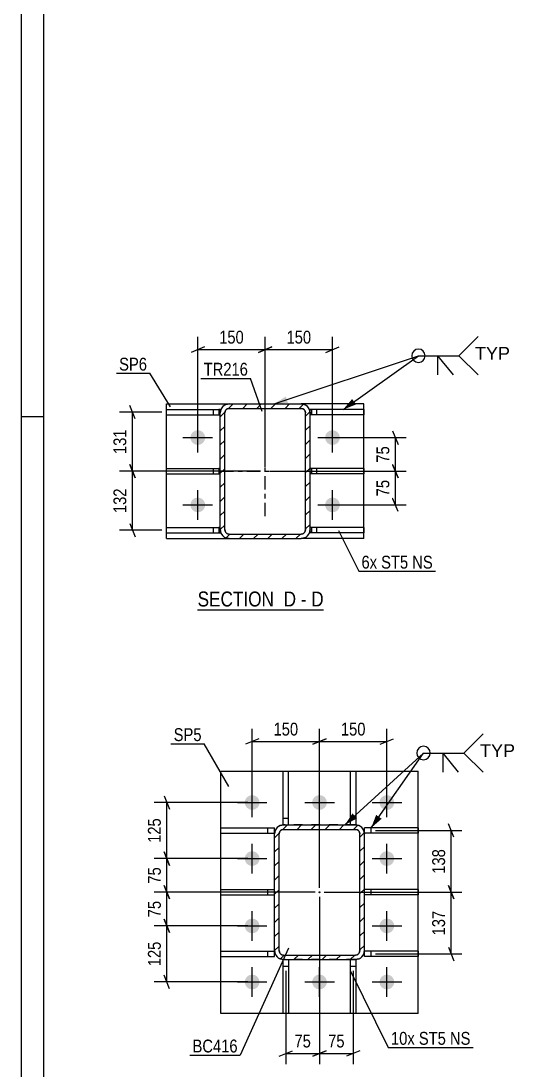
# Model space of a CAD drawing. Header units: millimetres. Extents: x 0 to 1189, y 0 to 841.
# Drawn here: x 0 to 110, y 152.2 to 386.2 of the extents above; entities that cross this region are included whole.
import ezdxf

# ---------------------------------------------------------------- set-up
doc = ezdxf.new("R2010")
doc.units = ezdxf.units.MM
doc.linetypes.add('DXK_LINE_DOT2', pattern=[3.9198, 1.9599, -1.9599])
doc.linetypes.add('DXK_LINE_DOT3', pattern=[5.9187, 2.979, -0.9799, 0.9799, -0.9799])
doc.styles.add('Arial', font='ARIAL.TTF', dxfattribs={"height": 0.2})
doc.styles.add('Arial Narrow', font='ARIALN.TTF', dxfattribs={"height": 0.2})

# ---------------------------------------------------------------- blocks, each defined once
blk = doc.blocks.new('Unknown-761551702-1163')
at = {"color": 5, "linetype": 'Continuous'}
for p, q in [((0, 841), (0, 0)), ((5, 836), (5, 5)), ((5, 298), (0, 298))]:
    blk.add_line(p, q, dxfattribs=at)
blk = doc.blocks.new('Unknown-761551702-15 - 3222')
at = {"color": 6, "linetype": 'Continuous'}
blk.add_line((39.33, 255), (67.4, 255), dxfattribs=at)
at = {"color": 0, "linetype": 'Continuous'}
blk.add_wipeout([(57.44, 255.75), (57.44, 259.25), (39.33, 259.25), (39.33, 255.75)], dxfattribs=at)
at = {"color": 7, "linetype": 'Continuous', "style": 'Arial Narrow'}
blk.add_text('SECTION ', height=3.34, dxfattribs=at).set_placement((39.33, 255.75))
at = {"color": 0, "linetype": 'Continuous'}
blk.add_wipeout([(61.26, 255.75), (61.26, 259.25), (58.49, 259.25), (58.49, 255.75)], dxfattribs=at)
at = {"color": 7, "linetype": 'Continuous', "style": 'Arial Narrow'}
blk.add_text('D', height=3.34, dxfattribs=at).set_placement((58.49, 255.75))
at = {"color": 0, "linetype": 'Continuous'}
blk.add_wipeout([(63.58, 255.75), (63.58, 259.25), (62.31, 259.25), (62.31, 255.75)], dxfattribs=at)
at = {"color": 7, "linetype": 'Continuous', "style": 'Arial Narrow'}
blk.add_text('-', height=3.34, dxfattribs=at).set_placement((62.31, 255.75))
at = {"color": 0, "linetype": 'Continuous'}
blk.add_wipeout([(67.4, 255.75), (67.4, 259.25), (64.63, 259.25), (64.63, 255.75)], dxfattribs=at)
at = {"color": 7, "linetype": 'Continuous', "style": 'Arial Narrow'}
blk.add_text('D', height=3.34, dxfattribs=at).set_placement((64.63, 255.75))
blk = doc.blocks.new('Part-761551702-1448 - 1278')
at = {"color": 2, "linetype": 'Continuous'}
for p, q in [((88.48, 192.66), (76.48, 192.66)), ((88.48, 192.66), (88.48, 191.46)), ((88.48, 191.46), (76.48, 191.46))]:
    blk.add_line(p, q, dxfattribs=at)
at = {"color": 7, "linetype": 'DXK_LINE_DOT2'}
for p, q in [((76.48, 191.46), (76.48, 192.66)), ((77.98, 191.46), (77.98, 192.66))]:
    blk.add_line(p, q, dxfattribs=at)
blk = doc.blocks.new('Part-761551702-1296 - 1278')
at = {"color": 2, "linetype": 'Continuous'}
for p, q in [((73.38, 165.06), (73.38, 177.06)), ((74.48, 177.06), (74.58, 177.06)), ((74.58, 177.06), (74.58, 165.06)), ((74.58, 165.06), (73.38, 165.06))]:
    blk.add_line(p, q, dxfattribs=at)
at = {"color": 7, "linetype": 'DXK_LINE_DOT2'}
for p, q in [((74.58, 177.06), (73.38, 177.06)), ((73.38, 175.56), (74.58, 175.56))]:
    blk.add_line(p, q, dxfattribs=at)
blk = doc.blocks.new('Part-761551702-1443 - 1278')
at = {"color": 2, "linetype": 'Continuous'}
for p, q in [((88.48, 206.41), (76.48, 206.41)), ((76.48, 205.21), (76.48, 206.41)), ((88.48, 206.41), (88.48, 205.21)), ((88.48, 205.21), (76.48, 205.21))]:
    blk.add_line(p, q, dxfattribs=at)
at = {"color": 7, "linetype": 'DXK_LINE_DOT2'}
blk.add_line((77.98, 205.21), (77.98, 206.41), dxfattribs=at)
blk = doc.blocks.new('Part-761551702-1311 - 1278')
at = {"color": 2, "linetype": 'Continuous'}
for p, q in [((44.48, 165.06), (44.48, 219.06)), ((44.48, 219.06), (88.48, 219.06)), ((88.48, 165.06), (88.48, 219.06)), ((88.48, 165.06), (44.48, 165.06))]:
    blk.add_line(p, q, dxfattribs=at)
blk = doc.blocks.new('Part-761551702-1438 - 1278')
at = {"color": 2, "linetype": 'Continuous'}
for p, q in [((88.48, 178.91), (76.48, 178.91)), ((76.48, 177.71), (76.48, 178.91)), ((88.48, 178.91), (88.48, 177.71)), ((88.48, 177.71), (76.48, 177.71))]:
    blk.add_line(p, q, dxfattribs=at)
at = {"color": 7, "linetype": 'DXK_LINE_DOT2'}
blk.add_line((77.98, 177.71), (77.98, 178.91), dxfattribs=at)
blk = doc.blocks.new('Part-761551702-1326 - 1278')
at = {"linetype": 'Continuous'}
h = blk.add_hatch(dxfattribs=at)
h.set_pattern_fill('', scale=0.7, style=0, pattern_type=0)
h.set_pattern_definition([(45, (56.4823, 179.0603), (-1.57154, 1.57154), [])])
h.paths.add_polyline_path([(56.48, 205.06), (56.48, 179.06), (56.63, 178.29), (57.07, 177.65), (57.72, 177.21), (58.48, 177.06), (74.48, 177.06), (75.25, 177.21), (75.9, 177.65), (76.33, 178.29), (76.48, 179.06), (76.48, 205.06), (76.33, 205.83), (75.9, 206.47), (75.25, 206.91), (74.48, 207.06), (58.48, 207.06), (57.72, 206.91), (57.07, 206.47), (56.63, 205.83)])
h.paths.add_polyline_path([(57.78, 205.77), (58.1, 205.98), (58.48, 206.06), (74.48, 206.06), (74.86, 205.98), (75.19, 205.77), (75.41, 205.44), (75.48, 205.06), (75.48, 179.06), (75.41, 178.68), (75.19, 178.35), (74.86, 178.14), (74.48, 178.06), (58.48, 178.06), (58.1, 178.14), (57.78, 178.35), (57.56, 178.68), (57.48, 179.06), (57.48, 205.06), (57.56, 205.44)])
blk.add_hatch(color=246, dxfattribs=at).paths.add_polyline_path([(66.48, 191.96, -1), (66.48, 192.16, -1)])
at = {"color": 7, "linetype": 'DXK_LINE_DOT2'}
for p, q in [((57.72, 206.91), (58.48, 207.06)), ((58.48, 206.06), (58.1, 205.98)), ((74.48, 207.06), (58.48, 207.06)), ((58.48, 206.06), (74.48, 206.06)), ((74.48, 207.06), (75.25, 206.91)), ((74.86, 205.98), (74.48, 206.06)), ((56.48, 205.06), (56.63, 205.83)), ((56.48, 179.06), (56.48, 205.06)), ((57.56, 205.44), (57.48, 205.06)), ((57.48, 179.06), (57.48, 205.06)), ((75.48, 205.06), (75.41, 205.44)), ((75.48, 179.06), (75.48, 205.06)), ((76.33, 205.83), (76.48, 205.06)), ((76.48, 179.06), (76.48, 205.06)), ((56.63, 178.29), (56.48, 179.06)), ((57.48, 179.06), (57.56, 178.68)), ((58.1, 178.14), (58.48, 178.06)), ((58.48, 178.06), (74.48, 178.06)), ((74.48, 178.06), (74.86, 178.14)), ((75.41, 178.68), (75.48, 179.06)), ((76.48, 179.06), (76.33, 178.29)), ((58.48, 177.06), (57.72, 177.21)), ((74.48, 177.06), (58.48, 177.06)), ((75.25, 177.21), (74.48, 177.06))]:
    blk.add_line(p, q, dxfattribs=at)
at = {"color": 2, "linetype": 'Continuous'}
for p, q in [((58.48, 207.06), (57.72, 206.91)), ((58.1, 205.98), (58.48, 206.06)), ((58.48, 207.06), (74.48, 207.06)), ((58.48, 206.06), (74.48, 206.06)), ((75.25, 206.91), (74.48, 207.06)), ((74.48, 206.06), (74.86, 205.98)), ((56.63, 205.83), (56.48, 205.06)), ((56.48, 179.06), (56.48, 205.06)), ((57.48, 205.06), (57.56, 205.44)), ((57.48, 179.06), (57.48, 205.06)), ((75.41, 205.44), (75.48, 205.06)), ((75.48, 179.06), (75.48, 205.06)), ((76.48, 205.06), (76.33, 205.83)), ((76.48, 179.06), (76.48, 205.06)), ((56.48, 179.06), (56.63, 178.29)), ((57.56, 178.68), (57.48, 179.06)), ((58.48, 178.06), (58.1, 178.14)), ((58.48, 178.06), (74.48, 178.06)), ((74.86, 178.14), (74.48, 178.06)), ((75.48, 179.06), (75.41, 178.68)), ((76.33, 178.29), (76.48, 179.06)), ((57.72, 177.21), (58.48, 177.06)), ((58.48, 177.06), (74.48, 177.06)), ((74.48, 177.06), (75.25, 177.21))]:
    blk.add_line(p, q, dxfattribs=at)
at = {"color": 7, "linetype": 'DXK_LINE_DOT3'}
blk.add_line((66.48, 192.06), (66.48, 192.06), dxfattribs=at)
at = {"color": 246, "linetype": 'DXK_LINE_DOT2'}
blk.add_line((66.48, 192.06), (66.48, 192.06), dxfattribs=at)
at = {"color": 246, "linetype": 'Continuous'}
blk.add_circle((66.48, 192.06), 0.1, dxfattribs=at)
at = {"color": 7, "linetype": 'DXK_LINE_DOT2'}
for centre, radius, start, end in [((58.48, 205.06), 2, 112.5, 157.5), ((58.48, 205.06), 1, 112.5, 157.5), ((74.48, 205.06), 1, 22.5, 67.5), ((74.48, 205.06), 2, 22.5, 67.5), ((58.48, 179.06), 2, 202.5, 247.5), ((58.48, 179.06), 1, 202.5, 247.5), ((74.48, 179.06), 1, 292.5, 337.5), ((74.48, 179.06), 2, 292.5, 337.5)]:
    blk.add_arc(centre, radius, start, end, dxfattribs=at)
at = {"color": 2, "linetype": 'Continuous'}
for centre, radius, start, end in [((58.48, 205.06), 2, 112.5, 157.5), ((58.48, 205.06), 1, 112.5, 157.5), ((74.48, 205.06), 1, 22.5, 67.5), ((74.48, 205.06), 2, 22.5, 67.5), ((58.48, 179.06), 2, 202.5, 247.5), ((58.48, 179.06), 1, 202.5, 247.5), ((74.48, 179.06), 1, 292.5, 337.5), ((74.48, 179.06), 2, 292.5, 337.5)]:
    blk.add_arc(centre, radius, start, end, dxfattribs=at)
blk = doc.blocks.new('Part-761551702-1453 - 1278')
at = {"color": 2, "linetype": 'Continuous'}
for p, q in [((44.48, 177.71), (44.48, 178.91)), ((44.48, 178.91), (56.48, 178.91)), ((56.48, 177.71), (56.48, 178.91)), ((44.48, 177.71), (56.48, 177.71))]:
    blk.add_line(p, q, dxfattribs=at)
at = {"color": 7, "linetype": 'DXK_LINE_DOT2'}
blk.add_line((54.98, 177.71), (54.98, 178.91), dxfattribs=at)
blk = doc.blocks.new('Part-761551702-1458 - 1278')
at = {"color": 2, "linetype": 'Continuous'}
for p, q in [((44.48, 205.21), (44.48, 206.41)), ((44.48, 206.41), (56.48, 206.41)), ((56.48, 205.21), (56.48, 206.41)), ((44.48, 205.21), (56.48, 205.21))]:
    blk.add_line(p, q, dxfattribs=at)
at = {"color": 7, "linetype": 'DXK_LINE_DOT2'}
blk.add_line((54.98, 205.21), (54.98, 206.41), dxfattribs=at)
blk = doc.blocks.new('Part-761551702-1463 - 1278')
at = {"color": 2, "linetype": 'Continuous'}
for p, q in [((44.48, 191.46), (44.48, 192.66)), ((44.48, 192.66), (56.48, 192.66)), ((44.48, 191.46), (56.48, 191.46))]:
    blk.add_line(p, q, dxfattribs=at)
at = {"color": 7, "linetype": 'DXK_LINE_DOT2'}
for p, q in [((54.98, 191.46), (54.98, 192.66)), ((56.48, 191.46), (56.48, 192.66))]:
    blk.add_line(p, q, dxfattribs=at)
blk = doc.blocks.new('Part-761551702-1468 - 1278')
at = {"color": 2, "linetype": 'Continuous'}
for p, q in [((58.38, 207.06), (58.38, 219.06)), ((58.38, 219.06), (59.58, 219.06)), ((59.58, 207.06), (59.58, 219.06)), ((58.38, 207.06), (58.48, 207.06))]:
    blk.add_line(p, q, dxfattribs=at)
at = {"color": 7, "linetype": 'DXK_LINE_DOT2'}
for p, q in [((58.38, 208.56), (59.58, 208.56)), ((58.48, 207.06), (59.58, 207.06))]:
    blk.add_line(p, q, dxfattribs=at)
blk = doc.blocks.new('Part-761551702-1473 - 1278')
at = {"color": 2, "linetype": 'Continuous'}
for p, q in [((73.38, 207.06), (73.38, 219.06)), ((73.38, 219.06), (74.58, 219.06)), ((74.58, 219.06), (74.58, 207.06)), ((74.58, 207.06), (74.48, 207.06))]:
    blk.add_line(p, q, dxfattribs=at)
at = {"color": 7, "linetype": 'DXK_LINE_DOT2'}
for p, q in [((73.38, 208.56), (74.58, 208.56)), ((74.48, 207.06), (73.38, 207.06))]:
    blk.add_line(p, q, dxfattribs=at)
blk = doc.blocks.new('Part-761551702-1478 - 1278')
at = {"color": 2, "linetype": 'Continuous'}
for p, q in [((58.38, 165.06), (58.38, 177.06)), ((58.38, 177.06), (58.48, 177.06)), ((59.58, 177.06), (59.58, 165.06)), ((59.58, 165.06), (58.38, 165.06))]:
    blk.add_line(p, q, dxfattribs=at)
at = {"color": 7, "linetype": 'DXK_LINE_DOT2'}
for p, q in [((58.38, 177.06), (59.58, 177.06)), ((58.38, 175.56), (59.58, 175.56))]:
    blk.add_line(p, q, dxfattribs=at)
blk = doc.blocks.new('Bolt-761551702-1483 - 1278')
at = {"linetype": 'Continuous'}
for points in [[(49.83, 212.06, -1), (53.13, 212.06, -1)], [(64.83, 212.06, -1), (68.13, 212.06, -1)], [(79.83, 212.06, -1), (83.13, 212.06, -1)], [(49.83, 199.56, -1), (53.13, 199.56, -1)], [(79.83, 199.56, -1), (83.13, 199.56, -1)], [(49.83, 184.56, -1), (53.13, 184.56, -1)], [(79.83, 184.56, -1), (83.13, 184.56, -1)], [(49.83, 172.06, -1), (53.13, 172.06, -1)], [(64.83, 172.06, -1), (68.13, 172.06, -1)], [(79.83, 172.06, -1), (83.13, 172.06, -1)]]:
    blk.add_hatch(color=1, dxfattribs=at).paths.add_polyline_path(points)
at = {"color": 1, "linetype": 'Continuous'}
for p, q in [((51.48, 208.76), (51.48, 215.36)), ((66.48, 208.76), (66.48, 215.36)), ((81.48, 208.76), (81.48, 215.36)), ((48.18, 212.06), (54.78, 212.06)), ((63.18, 212.06), (69.78, 212.06)), ((78.18, 212.06), (84.78, 212.06)), ((51.48, 196.26), (51.48, 202.86)), ((81.48, 196.26), (81.48, 202.86)), ((48.18, 199.56), (54.78, 199.56)), ((78.18, 199.56), (84.78, 199.56)), ((51.48, 181.26), (51.48, 187.86)), ((81.48, 181.26), (81.48, 187.86)), ((48.18, 184.56), (54.78, 184.56)), ((78.18, 184.56), (84.78, 184.56)), ((51.48, 168.76), (51.48, 175.36)), ((66.48, 168.76), (66.48, 175.36)), ((81.48, 168.76), (81.48, 175.36)), ((48.18, 172.06), (54.78, 172.06)), ((63.18, 172.06), (69.78, 172.06)), ((78.18, 172.06), (84.78, 172.06))]:
    blk.add_line(p, q, dxfattribs=at)
blk = doc.blocks.new('Part-761551702-3321 - 3222')
at = {"linetype": 'Continuous'}
h = blk.add_hatch(dxfattribs=at)
h.set_pattern_fill('', scale=0.7, style=0, pattern_type=0)
h.set_pattern_definition([(45, (44.0802, 285.2893), (-1.5715, 1.5715), [])])
h.paths.add_polyline_path([(44.08, 286.49), (44.08, 285.29), (44.37, 285.29), (44.37, 286.49)])
at = {"color": 2, "linetype": 'Continuous'}
for p, q in [((32.37, 286.49), (44.08, 286.49)), ((32.37, 285.29), (32.37, 286.49)), ((44.37, 286.49), (44.08, 286.49)), ((44.08, 286.49), (44.08, 285.29)), ((44.37, 285.29), (44.37, 286.49)), ((32.37, 285.29), (44.08, 285.29)), ((44.08, 285.29), (44.37, 285.29))]:
    blk.add_line(p, q, dxfattribs=at)
at = {"color": 7, "linetype": 'DXK_LINE_DOT2'}
for p, q in [((42.87, 285.29), (42.87, 286.49)), ((44.08, 286.49), (44.37, 286.49)), ((44.37, 285.29), (44.37, 286.49)), ((44.08, 285.29), (44.37, 285.29))]:
    blk.add_line(p, q, dxfattribs=at)
blk = doc.blocks.new('Bolt-761551702-3241 - 3222')
at = {"linetype": 'Continuous'}
for points in [[(37.72, 293.39, -1), (41.02, 293.39, -1)], [(67.72, 293.39, -1), (71.02, 293.39, -1)], [(37.72, 278.39, -1), (41.02, 278.39, -1)], [(67.72, 278.39, -1), (71.02, 278.39, -1)]]:
    blk.add_hatch(color=1, dxfattribs=at).paths.add_polyline_path(points)
at = {"color": 1, "linetype": 'Continuous'}
for p, q in [((39.37, 290.09), (39.37, 296.69)), ((69.37, 290.09), (69.37, 296.69)), ((36.07, 293.39), (42.67, 293.39)), ((66.07, 293.39), (72.67, 293.39)), ((39.37, 275.09), (39.37, 281.69)), ((69.37, 275.09), (69.37, 281.69)), ((36.07, 278.39), (42.67, 278.39)), ((66.07, 278.39), (72.67, 278.39))]:
    blk.add_line(p, q, dxfattribs=at)
blk = doc.blocks.new('Part-761551702-3255 - 3222')
at = {"linetype": 'Continuous'}
h = blk.add_hatch(dxfattribs=at)
h.set_pattern_fill('', scale=0.7, style=0, pattern_type=0)
h.set_pattern_definition([(45, (44.3737, 272.8895), (-1.57154, 1.57154), [])])
h.paths.add_polyline_path([(44.37, 298.89), (44.37, 272.89), (44.53, 272.12), (44.96, 271.48), (45.61, 271.04), (46.37, 270.89), (62.37, 270.89), (63.14, 271.04), (63.79, 271.48), (64.22, 272.12), (64.37, 272.89), (64.37, 298.89), (64.22, 299.65), (63.79, 300.3), (63.14, 300.74), (62.37, 300.89), (46.37, 300.89), (45.61, 300.74), (44.96, 300.3), (44.53, 299.65)])
h.paths.add_polyline_path([(45.67, 299.6), (45.99, 299.81), (46.37, 299.89), (62.37, 299.89), (62.76, 299.81), (63.08, 299.6), (63.3, 299.27), (63.37, 298.89), (63.37, 272.89), (63.3, 272.51), (63.08, 272.18), (62.76, 271.97), (62.37, 271.89), (46.37, 271.89), (45.99, 271.97), (45.67, 272.18), (45.45, 272.51), (45.37, 272.89), (45.37, 298.89), (45.45, 299.27)])
at = {"color": 7, "linetype": 'DXK_LINE_DOT2'}
for p, q in [((44.37, 298.89), (44.53, 299.65)), ((45.61, 300.74), (46.37, 300.89)), ((46.37, 299.89), (45.99, 299.81)), ((46.37, 300.89), (62.37, 300.89)), ((46.37, 299.89), (62.37, 299.89)), ((62.37, 300.89), (63.14, 300.74)), ((62.76, 299.81), (62.37, 299.89)), ((64.22, 299.65), (64.37, 298.89)), ((44.37, 272.89), (44.37, 298.89)), ((45.45, 299.27), (45.37, 298.89)), ((45.37, 272.89), (45.37, 298.89)), ((63.37, 298.89), (63.3, 299.27)), ((63.37, 272.89), (63.37, 298.89)), ((64.37, 272.89), (64.37, 298.89)), ((44.53, 272.12), (44.37, 272.89)), ((45.37, 272.89), (45.45, 272.51)), ((45.99, 271.97), (46.37, 271.89)), ((46.37, 271.89), (62.37, 271.89)), ((62.37, 271.89), (62.76, 271.97)), ((63.3, 272.51), (63.37, 272.89)), ((64.37, 272.89), (64.22, 272.12)), ((46.37, 270.89), (45.61, 271.04)), ((46.37, 270.89), (62.37, 270.89)), ((63.14, 271.04), (62.37, 270.89))]:
    blk.add_line(p, q, dxfattribs=at)
at = {"color": 2, "linetype": 'Continuous'}
for p, q in [((44.53, 299.65), (44.37, 298.89)), ((46.37, 300.89), (45.61, 300.74)), ((45.99, 299.81), (46.37, 299.89)), ((46.37, 300.89), (62.37, 300.89)), ((46.37, 299.89), (62.37, 299.89)), ((63.14, 300.74), (62.37, 300.89)), ((62.37, 299.89), (62.76, 299.81)), ((64.37, 298.89), (64.22, 299.65)), ((44.37, 272.89), (44.37, 298.89)), ((45.37, 298.89), (45.45, 299.27)), ((45.37, 272.89), (45.37, 298.89)), ((63.3, 299.27), (63.37, 298.89)), ((63.37, 272.89), (63.37, 298.89)), ((64.37, 272.89), (64.37, 298.89)), ((44.37, 272.89), (44.53, 272.12)), ((45.45, 272.51), (45.37, 272.89)), ((46.37, 271.89), (45.99, 271.97)), ((46.37, 271.89), (62.37, 271.89)), ((62.76, 271.97), (62.37, 271.89)), ((63.37, 272.89), (63.3, 272.51)), ((64.22, 272.12), (64.37, 272.89)), ((45.61, 271.04), (46.37, 270.89)), ((46.37, 270.89), (62.37, 270.89)), ((62.37, 270.89), (63.14, 271.04))]:
    blk.add_line(p, q, dxfattribs=at)
at = {"color": 7, "linetype": 'DXK_LINE_DOT3'}
for p, q in [((54.37, 275.89), (54.37, 295.89)), ((44.37, 285.89), (64.37, 285.89))]:
    blk.add_line(p, q, dxfattribs=at)
at = {"color": 7, "linetype": 'DXK_LINE_DOT2'}
for centre, radius, start, end in [((46.37, 298.89), 2, 112.5, 157.5), ((46.37, 298.89), 1, 112.5, 157.5), ((62.37, 298.89), 1, 22.5, 67.5), ((62.37, 298.89), 2, 22.5, 67.5), ((46.37, 272.89), 2, 202.5, 247.5), ((46.37, 272.89), 1, 202.5, 247.5), ((62.37, 272.89), 1, 292.5, 337.5), ((62.37, 272.89), 2, 292.5, 337.5)]:
    blk.add_arc(centre, radius, start, end, dxfattribs=at)
at = {"color": 2, "linetype": 'Continuous'}
for centre, radius, start, end in [((46.37, 298.89), 2, 112.5, 157.5), ((46.37, 298.89), 1, 112.5, 157.5), ((62.37, 298.89), 1, 22.5, 67.5), ((62.37, 298.89), 2, 22.5, 67.5), ((46.37, 272.89), 2, 202.5, 247.5), ((46.37, 272.89), 1, 202.5, 247.5), ((62.37, 272.89), 1, 292.5, 337.5), ((62.37, 272.89), 2, 292.5, 337.5)]:
    blk.add_arc(centre, radius, start, end, dxfattribs=at)
blk = doc.blocks.new('Part-761551702-3326 - 3222')
at = {"linetype": 'Continuous'}
h = blk.add_hatch(dxfattribs=at)
h.set_pattern_fill('', scale=0.7, style=0, pattern_type=0)
h.set_pattern_definition([(45, (44.0802, 298.4393), (-1.5715, 1.5715), [])])
h.paths.add_polyline_path([(44.08, 299.64), (44.08, 298.44), (44.37, 298.44), (44.37, 299.64)])
at = {"color": 2, "linetype": 'Continuous'}
for p, q in [((32.37, 299.64), (44.08, 299.64)), ((32.37, 298.44), (32.37, 299.64)), ((44.37, 299.64), (44.08, 299.64)), ((44.08, 299.64), (44.08, 298.44)), ((44.37, 298.44), (44.37, 299.64)), ((32.37, 298.44), (44.08, 298.44)), ((44.08, 298.44), (44.37, 298.44))]:
    blk.add_line(p, q, dxfattribs=at)
at = {"color": 7, "linetype": 'DXK_LINE_DOT2'}
for p, q in [((42.87, 298.44), (42.87, 299.64)), ((44.08, 299.64), (44.37, 299.64)), ((44.37, 298.44), (44.37, 299.64)), ((44.08, 298.44), (44.37, 298.44))]:
    blk.add_line(p, q, dxfattribs=at)
blk = doc.blocks.new('Part-761551702-3290 - 3222')
at = {"color": 2, "linetype": 'Continuous'}
for p, q in [((32.37, 270.89), (32.37, 300.89)), ((32.37, 300.89), (46.37, 300.89)), ((76.37, 300.89), (62.37, 300.89)), ((76.37, 270.89), (76.37, 300.89)), ((32.37, 270.89), (46.37, 270.89)), ((76.37, 270.89), (62.37, 270.89))]:
    blk.add_line(p, q, dxfattribs=at)
at = {"color": 7, "linetype": 'DXK_LINE_DOT2'}
for p, q in [((46.37, 300.89), (62.37, 300.89)), ((46.37, 270.89), (62.37, 270.89))]:
    blk.add_line(p, q, dxfattribs=at)
blk = doc.blocks.new('Part-761551702-3331 - 3222')
at = {"linetype": 'Continuous'}
h = blk.add_hatch(dxfattribs=at)
h.set_pattern_fill('', scale=0.7, style=0, pattern_type=0)
h.set_pattern_definition([(45, (44.0802, 272.1393), (-1.5715, 1.5715), [])])
h.paths.add_polyline_path([(44.08, 273.34), (44.08, 272.14), (44.37, 272.14), (44.37, 273.34)])
at = {"color": 2, "linetype": 'Continuous'}
for p, q in [((32.37, 273.34), (44.08, 273.34)), ((32.37, 272.14), (32.37, 273.34)), ((32.37, 272.14), (44.08, 272.14)), ((44.37, 273.34), (44.08, 273.34)), ((44.08, 273.34), (44.08, 272.14)), ((44.08, 272.14), (44.37, 272.14)), ((44.37, 272.14), (44.37, 273.34))]:
    blk.add_line(p, q, dxfattribs=at)
at = {"color": 7, "linetype": 'DXK_LINE_DOT2'}
for p, q in [((42.87, 272.14), (42.87, 273.34)), ((44.08, 273.34), (44.37, 273.34)), ((44.08, 272.14), (44.37, 272.14)), ((44.37, 272.14), (44.37, 273.34))]:
    blk.add_line(p, q, dxfattribs=at)
blk = doc.blocks.new('Part-761551702-3336 - 3222')
at = {"linetype": 'Continuous'}
h = blk.add_hatch(dxfattribs=at)
h.set_pattern_fill('', scale=0.7, style=0, pattern_type=0)
h.set_pattern_definition([(45, (64.3737, 285.2893), (-1.5715, 1.5715), [])])
h.paths.add_polyline_path([(64.37, 286.49), (64.37, 285.29), (64.67, 285.29), (64.67, 286.49)])
at = {"color": 7, "linetype": 'DXK_LINE_DOT2'}
for p, q in [((64.37, 285.29), (64.37, 286.49)), ((64.67, 286.49), (64.37, 286.49)), ((65.87, 285.29), (65.87, 286.49)), ((64.67, 285.29), (64.37, 285.29))]:
    blk.add_line(p, q, dxfattribs=at)
at = {"color": 2, "linetype": 'Continuous'}
for p, q in [((64.37, 285.29), (64.37, 286.49)), ((64.37, 286.49), (64.67, 286.49)), ((76.37, 286.49), (64.67, 286.49)), ((64.67, 286.49), (64.67, 285.29)), ((76.37, 286.49), (76.37, 285.29)), ((64.67, 285.29), (64.37, 285.29)), ((76.37, 285.29), (64.67, 285.29))]:
    blk.add_line(p, q, dxfattribs=at)
blk = doc.blocks.new('Part-761551702-3341 - 3222')
at = {"linetype": 'Continuous'}
h = blk.add_hatch(dxfattribs=at)
h.set_pattern_fill('', scale=0.7, style=0, pattern_type=0)
h.set_pattern_definition([(45, (64.3737, 298.4393), (-1.5715, 1.5715), [])])
h.paths.add_polyline_path([(64.37, 299.64), (64.37, 298.44), (64.67, 298.44), (64.67, 299.64)])
at = {"color": 7, "linetype": 'DXK_LINE_DOT2'}
for p, q in [((64.37, 298.44), (64.37, 299.64)), ((64.67, 299.64), (64.37, 299.64)), ((65.87, 298.44), (65.87, 299.64)), ((64.67, 298.44), (64.37, 298.44))]:
    blk.add_line(p, q, dxfattribs=at)
at = {"color": 2, "linetype": 'Continuous'}
for p, q in [((64.37, 298.44), (64.37, 299.64)), ((64.37, 299.64), (64.67, 299.64)), ((76.37, 299.64), (64.67, 299.64)), ((64.67, 299.64), (64.67, 298.44)), ((76.37, 299.64), (76.37, 298.44)), ((64.67, 298.44), (64.37, 298.44)), ((76.37, 298.44), (64.67, 298.44))]:
    blk.add_line(p, q, dxfattribs=at)
blk = doc.blocks.new('Part-761551702-3346 - 3222')
at = {"linetype": 'Continuous'}
h = blk.add_hatch(dxfattribs=at)
h.set_pattern_fill('', scale=0.7, style=0, pattern_type=0)
h.set_pattern_definition([(45, (64.3737, 272.1393), (-1.5715, 1.5715), [])])
h.paths.add_polyline_path([(64.37, 273.34), (64.37, 272.14), (64.67, 272.14), (64.67, 273.34)])
at = {"color": 7, "linetype": 'DXK_LINE_DOT2'}
for p, q in [((64.37, 272.14), (64.37, 273.34)), ((64.67, 273.34), (64.37, 273.34)), ((64.67, 272.14), (64.37, 272.14)), ((65.87, 272.14), (65.87, 273.34))]:
    blk.add_line(p, q, dxfattribs=at)
at = {"color": 2, "linetype": 'Continuous'}
for p, q in [((64.37, 272.14), (64.37, 273.34)), ((64.37, 273.34), (64.67, 273.34)), ((64.67, 272.14), (64.37, 272.14)), ((76.37, 273.34), (64.67, 273.34)), ((64.67, 273.34), (64.67, 272.14)), ((76.37, 272.14), (64.67, 272.14)), ((76.37, 273.34), (76.37, 272.14))]:
    blk.add_line(p, q, dxfattribs=at)
blk = doc.blocks.new('StraightDimension-761551702-1503 - 1278')
at = {"color": 7, "linetype": 'Continuous'}
for p, q in [((66.48, 191.06), (66.48, 153.72)), ((73.98, 174.56), (73.98, 153.72)), ((64.98, 155.52), (67.98, 156.72)), ((66.48, 156.12), (73.98, 156.12)), ((75.48, 156.72), (72.48, 155.52))]:
    blk.add_line(p, q, dxfattribs=at)
at = {"color": 0}
blk.add_wipeout([(72.66, 156.87), (72.66, 161.07), (67.8, 161.07), (67.8, 156.87)], dxfattribs=at)
at = {"color": 3, "style": 'Arial Narrow'}
blk.add_text('75', height=2.863, dxfattribs=at).set_placement((68.4, 157.47))
blk = doc.blocks.new('StraightDimension-761551702-1549 - 1278')
at = {"color": 7, "linetype": 'Continuous'}
for p, q in [((67.48, 192.06), (98.19, 192.06)), ((96.39, 190.56), (95.19, 193.56)), ((95.79, 178.31), (95.79, 192.06)), ((78.98, 178.31), (98.19, 178.31)), ((95.19, 179.81), (96.39, 176.81))]:
    blk.add_line(p, q, dxfattribs=at)
at = {"color": 0}
blk.add_wipeout([(95.04, 188.53), (90.84, 188.53), (90.84, 181.84), (95.04, 181.84)], dxfattribs=at)
at = {"color": 3, "style": 'Arial Narrow'}
blk.add_text('137', height=2.863, rotation=90.0002, dxfattribs=at).set_placement((94.44, 182.44))
blk = doc.blocks.new('StraightDimension-761551702-26218 - 1278')
at = {"color": 7, "linetype": 'Continuous'}
for p, q in [((31.88, 186.06), (33.08, 183.06)), ((50.48, 184.56), (29.63, 184.56)), ((32.48, 172.06), (32.48, 184.56)), ((33.08, 170.56), (31.88, 173.56)), ((50.48, 172.06), (29.63, 172.06))]:
    blk.add_line(p, q, dxfattribs=at)
at = {"color": 0}
blk.add_wipeout([(31.73, 181.65), (27.53, 181.65), (27.53, 174.97), (31.73, 174.97)], dxfattribs=at)
at = {"color": 3, "style": 'Arial Narrow'}
blk.add_text('125', height=2.863, rotation=90.0002, dxfattribs=at).set_placement((31.13, 175.57))
blk = doc.blocks.new('StraightDimension-761551702-1520 - 1278')
at = {"color": 7, "linetype": 'Continuous'}
for p, q in [((66.48, 191.06), (66.48, 153.72)), ((58.98, 174.56), (58.98, 153.72)), ((57.48, 155.52), (60.48, 156.72)), ((58.98, 156.12), (66.48, 156.12)), ((67.98, 156.72), (64.98, 155.52))]:
    blk.add_line(p, q, dxfattribs=at)
at = {"color": 0}
blk.add_wipeout([(65.16, 156.87), (65.16, 161.07), (60.3, 161.07), (60.3, 156.87)], dxfattribs=at)
at = {"color": 3, "style": 'Arial Narrow'}
blk.add_text('75', height=2.863, dxfattribs=at).set_placement((60.9, 157.47))
blk = doc.blocks.new('StraightDimension-761551702-1534 - 1278')
at = {"color": 7, "linetype": 'Continuous'}
for p, q in [((96.39, 204.31), (95.19, 207.31)), ((78.98, 205.81), (98.19, 205.81)), ((95.79, 192.06), (95.79, 205.81)), ((67.48, 192.06), (98.19, 192.06)), ((95.19, 193.56), (96.39, 190.56))]:
    blk.add_line(p, q, dxfattribs=at)
at = {"color": 0}
blk.add_wipeout([(95.04, 202.28), (90.84, 202.28), (90.84, 195.59), (95.04, 195.59)], dxfattribs=at)
at = {"color": 3, "style": 'Arial Narrow'}
blk.add_text('138', height=2.863, rotation=90.0002, dxfattribs=at).set_placement((94.44, 196.19))
blk = doc.blocks.new('StraightDimension-761551702-1624 - 1278')
at = {"color": 7, "linetype": 'Continuous'}
for p, q in [((66.48, 193.06), (66.48, 228.49)), ((81.48, 213.06), (81.48, 228.49)), ((67.98, 226.24), (64.98, 225.04)), ((66.48, 225.64), (81.48, 225.64)), ((79.98, 225.04), (82.98, 226.24))]:
    blk.add_line(p, q, dxfattribs=at)
at = {"color": 0}
blk.add_wipeout([(77.32, 226.39), (77.32, 230.59), (70.64, 230.59), (70.64, 226.39)], dxfattribs=at)
at = {"color": 3, "style": 'Arial Narrow'}
blk.add_text('150', height=2.863, dxfattribs=at).set_placement((71.24, 226.99))
blk = doc.blocks.new('StraightDimension-761551702-1625 - 1278')
at = {"color": 7, "linetype": 'Continuous'}
for p, q in [((51.48, 213.06), (51.48, 228.49)), ((66.48, 193.06), (66.48, 228.49)), ((52.98, 226.24), (49.98, 225.04)), ((51.48, 225.64), (66.48, 225.64)), ((64.98, 225.04), (67.98, 226.24))]:
    blk.add_line(p, q, dxfattribs=at)
at = {"color": 0}
blk.add_wipeout([(62.32, 226.39), (62.32, 230.59), (55.64, 230.59), (55.64, 226.39)], dxfattribs=at)
at = {"color": 3, "style": 'Arial Narrow'}
blk.add_text('150', height=2.863, dxfattribs=at).set_placement((56.24, 226.99))
blk = doc.blocks.new('StraightDimension-761551702-26215 - 1278')
at = {"color": 7, "linetype": 'Continuous'}
for p, q in [((31.88, 213.56), (33.08, 210.56)), ((50.48, 212.06), (29.63, 212.06)), ((32.48, 199.56), (32.48, 212.06)), ((50.48, 199.56), (29.63, 199.56)), ((33.08, 198.06), (31.88, 201.06))]:
    blk.add_line(p, q, dxfattribs=at)
at = {"color": 0}
blk.add_wipeout([(31.73, 209.15), (27.53, 209.15), (27.53, 202.47), (31.73, 202.47)], dxfattribs=at)
at = {"color": 3, "style": 'Arial Narrow'}
blk.add_text('125', height=2.863, rotation=90.0002, dxfattribs=at).set_placement((31.13, 203.07))
blk = doc.blocks.new('StraightDimension-761551702-26216 - 1278')
at = {"color": 7, "linetype": 'Continuous'}
for p, q in [((50.48, 199.56), (29.63, 199.56)), ((31.88, 201.06), (33.08, 198.06)), ((32.48, 192.06), (32.48, 199.56)), ((65.48, 192.06), (29.63, 192.06)), ((33.08, 190.56), (31.88, 193.56))]:
    blk.add_line(p, q, dxfattribs=at)
at = {"color": 0}
blk.add_wipeout([(31.73, 198.24), (27.53, 198.24), (27.53, 193.38), (31.73, 193.38)], dxfattribs=at)
at = {"color": 3, "style": 'Arial Narrow'}
blk.add_text('75', height=2.863, rotation=90.0002, dxfattribs=at).set_placement((31.13, 193.98))
blk = doc.blocks.new('StraightDimension-761551702-26217 - 1278')
at = {"color": 7, "linetype": 'Continuous'}
for p, q in [((65.48, 192.06), (29.63, 192.06)), ((31.88, 193.56), (33.08, 190.56)), ((32.48, 184.56), (32.48, 192.06)), ((33.08, 183.06), (31.88, 186.06)), ((50.48, 184.56), (29.63, 184.56))]:
    blk.add_line(p, q, dxfattribs=at)
at = {"color": 0}
blk.add_wipeout([(31.73, 190.74), (27.53, 190.74), (27.53, 185.88), (31.73, 185.88)], dxfattribs=at)
at = {"color": 3, "style": 'Arial Narrow'}
blk.add_text('75', height=2.863, rotation=90.0002, dxfattribs=at).set_placement((31.13, 186.48))
blk = doc.blocks.new('StraightDimension-761551702-18348 - 3222')
at = {"color": 7, "linetype": 'Continuous'}
for p, q in [((25.4, 297.54), (24.2, 300.54)), ((31.37, 299.04), (21.95, 299.04)), ((24.8, 285.89), (24.8, 299.04)), ((53.37, 285.89), (21.95, 285.89)), ((24.2, 287.39), (25.4, 284.39))]:
    blk.add_line(p, q, dxfattribs=at)
at = {"color": 0}
blk.add_wipeout([(24.05, 295.81), (19.85, 295.81), (19.85, 289.12), (24.05, 289.12)], dxfattribs=at)
at = {"color": 3, "style": 'Arial Narrow'}
blk.add_text('131', height=2.863, rotation=90.0002, dxfattribs=at).set_placement((23.45, 289.72))
blk = doc.blocks.new('StraightDimension-761551702-18416 - 3222')
at = {"color": 7, "linetype": 'Continuous'}
for p, q in [((55.37, 285.89), (85.77, 285.89)), ((82.77, 287.39), (83.97, 284.39)), ((83.37, 278.39), (83.37, 285.89)), ((83.97, 276.89), (82.77, 279.89)), ((70.37, 278.39), (85.77, 278.39))]:
    blk.add_line(p, q, dxfattribs=at)
at = {"color": 0}
blk.add_wipeout([(82.62, 284.57), (78.42, 284.57), (78.42, 279.71), (82.62, 279.71)], dxfattribs=at)
at = {"color": 3, "style": 'Arial Narrow'}
blk.add_text('75', height=2.863, rotation=90.0002, dxfattribs=at).set_placement((82.02, 280.31))
blk = doc.blocks.new('StraightDimension-761551702-18349 - 3222')
at = {"color": 7, "linetype": 'Continuous'}
for p, q in [((53.37, 285.89), (21.95, 285.89)), ((25.4, 284.39), (24.2, 287.39)), ((24.8, 272.74), (24.8, 285.89)), ((24.2, 274.24), (25.4, 271.24)), ((31.37, 272.74), (21.95, 272.74))]:
    blk.add_line(p, q, dxfattribs=at)
at = {"color": 0}
blk.add_wipeout([(24.05, 282.66), (19.85, 282.66), (19.85, 275.97), (24.05, 275.97)], dxfattribs=at)
at = {"color": 3, "style": 'Arial Narrow'}
blk.add_text('132', height=2.863, rotation=90.0002, dxfattribs=at).set_placement((23.45, 276.57))
blk = doc.blocks.new('StraightDimension-761551702-3466 - 3222')
at = {"color": 7, "linetype": 'Continuous'}
for p, q in [((55.87, 313.59), (52.87, 312.39)), ((54.37, 286.89), (54.37, 315.84)), ((67.87, 312.39), (70.87, 313.59)), ((69.37, 294.39), (69.37, 315.84)), ((54.37, 312.99), (69.37, 312.99))]:
    blk.add_line(p, q, dxfattribs=at)
at = {"color": 0}
blk.add_wipeout([(65.22, 313.74), (65.22, 317.94), (58.53, 317.94), (58.53, 313.74)], dxfattribs=at)
at = {"color": 3, "style": 'Arial Narrow'}
blk.add_text('150', height=2.863, dxfattribs=at).set_placement((59.13, 314.34))
blk = doc.blocks.new('StraightDimension-761551702-3467 - 3222')
at = {"color": 7, "linetype": 'Continuous'}
for p, q in [((40.87, 313.59), (37.87, 312.39)), ((39.37, 294.39), (39.37, 315.84)), ((52.87, 312.39), (55.87, 313.59)), ((54.37, 286.89), (54.37, 315.84)), ((39.37, 312.99), (54.37, 312.99))]:
    blk.add_line(p, q, dxfattribs=at)
at = {"color": 0}
blk.add_wipeout([(50.22, 313.74), (50.22, 317.94), (43.53, 317.94), (43.53, 313.74)], dxfattribs=at)
at = {"color": 3, "style": 'Arial Narrow'}
blk.add_text('150', height=2.863, dxfattribs=at).set_placement((44.13, 314.34))
blk = doc.blocks.new('StraightDimension-761551702-18415 - 3222')
at = {"color": 7, "linetype": 'Continuous'}
for p, q in [((82.77, 294.89), (83.97, 291.89)), ((70.37, 293.39), (85.77, 293.39)), ((83.37, 285.89), (83.37, 293.39)), ((55.37, 285.89), (85.77, 285.89)), ((83.97, 284.39), (82.77, 287.39))]:
    blk.add_line(p, q, dxfattribs=at)
at = {"color": 0}
blk.add_wipeout([(82.62, 292.07), (78.42, 292.07), (78.42, 287.21), (82.62, 287.21)], dxfattribs=at)
at = {"color": 3, "style": 'Arial Narrow'}
blk.add_text('75', height=2.863, rotation=90.0002, dxfattribs=at).set_placement((82.02, 287.81))
blk = doc.blocks.new('Mark-761551702-1307 - 1278')
at = {"color": 0}
blk.add_wipeout([(40.21, 225.76), (40.21, 228.76), (34, 228.76), (34, 225.76)], dxfattribs=at)
blk.add_wipeout([(40.21, 225.76), (40.21, 228.76), (34, 228.76), (34, 225.76)], dxfattribs=at)
at = {"color": 30, "linetype": 'Continuous'}
for p in [(33.4, 225.16), (46.31, 215.63)]:
    blk.add_line(p, (40.81, 225.16), dxfattribs=at)
at = {"color": 3, "style": 'Arial Narrow'}
blk.add_text('SP5', height=2.863, dxfattribs=at).set_placement((34, 225.76))
blk = doc.blocks.new('Mark-761551702-1322 - 1278')
at = {"color": 0}
blk.add_wipeout([(48.24, 156.36), (48.24, 159.36), (38.2, 159.36), (38.2, 156.36)], dxfattribs=at)
blk.add_wipeout([(48.24, 156.36), (48.24, 159.36), (38.2, 159.36), (38.2, 156.36)], dxfattribs=at)
at = {"color": 30, "linetype": 'Continuous'}
for p in [(59.54, 179.58), (37.6, 155.76)]:
    blk.add_line(p, (48.84, 155.76), dxfattribs=at)
at = {"color": 3, "style": 'Arial Narrow'}
blk.add_text('BC416', height=2.863, dxfattribs=at).set_placement((38.2, 156.36))
blk = doc.blocks.new('MarkSet-761551702-1730 - 1278')
at = {"color": 0}
blk.add_wipeout([(87.7, 158.07), (87.7, 161.07), (82.4, 161.07), (82.4, 158.07)], dxfattribs=at)
blk.add_wipeout([(87.7, 158.07), (87.7, 161.07), (82.4, 161.07), (82.4, 158.07)], dxfattribs=at)
at = {"color": 30, "linetype": 'Continuous'}
blk.add_line((73.38, 174.51), (81.8, 157.47), dxfattribs=at)
at = {"color": 0}
blk.add_wipeout([(94.63, 158.07), (94.63, 161.07), (88.6, 161.07), (88.6, 158.07)], dxfattribs=at)
blk.add_wipeout([(94.63, 158.07), (94.63, 161.07), (88.6, 161.07), (88.6, 158.07)], dxfattribs=at)
at = {"color": 3, "style": 'Arial Narrow'}
blk.add_text('10x', height=2.863, dxfattribs=at).set_placement((82.4, 158.07))
at = {"color": 0}
blk.add_wipeout([(100.09, 158.07), (100.09, 161.07), (95.53, 161.07), (95.53, 158.07)], dxfattribs=at)
blk.add_wipeout([(100.09, 158.07), (100.09, 161.07), (95.53, 161.07), (95.53, 158.07)], dxfattribs=at)
at = {"color": 30, "linetype": 'Continuous'}
blk.add_line((81.8, 157.47), (100.69, 157.47), dxfattribs=at)
at = {"color": 3, "style": 'Arial Narrow'}
for s, p in [('ST5', (88.6, 158.07)), ('NS', (95.53, 158.07))]:
    blk.add_text(s, height=2.863, dxfattribs=at).set_placement(p)
blk = doc.blocks.new('WeldMark-761551702-1679 - 1278')
at = {"linetype": 'Continuous'}
for points in [[(74.83, 208.53), (72.11, 207.06), (73.82, 209.64)], [(80.32, 208.44), (77.98, 206.41), (79.09, 209.3)]]:
    blk.add_hatch(color=30, dxfattribs=at).paths.add_polyline_path(points)
at = {"color": 30, "linetype": 'Continuous'}
for p, q in [((72.11, 207.06), (89.64, 223.09)), ((77.98, 206.41), (89.64, 223.09)), ((89.64, 223.09), (98.64, 223.09))]:
    blk.add_line(p, q, dxfattribs=at)
at = {"color": 3, "linetype": 'Continuous'}
for q in [(97.35, 218.81), (93.92, 218.81)]:
    blk.add_line((93.92, 223.09), q, dxfattribs=at)
for start, end in [(90, 270), (270, 90)]:
    blk.add_arc((89.64, 223.09), 1.5, start, end, dxfattribs=at)
at = {"color": 0, "linetype": 'Continuous'}
blk.add_wipeout([(110.01, 222.19), (110.01, 225.19), (102.24, 225.19), (102.24, 222.19)], dxfattribs=at)
blk.add_wipeout([(110.01, 222.19), (110.01, 225.19), (102.24, 225.19), (102.24, 222.19)], dxfattribs=at)
at = {"color": 3, "linetype": 'Continuous'}
for q in [(102.92, 227.38), (102.92, 218.81)]:
    blk.add_line((98.64, 223.09), q, dxfattribs=at)
at = {"color": 3, "linetype": 'Continuous', "style": 'Arial'}
blk.add_text('TYP', height=2.865, dxfattribs=at).set_placement((102.24, 222.19))
blk = doc.blocks.new('Mark-761551702-3251 - 3222')
at = {"color": 0}
blk.add_wipeout([(50.54, 307.2), (50.54, 310.2), (40.68, 310.2), (40.68, 307.2)], dxfattribs=at)
blk.add_wipeout([(50.54, 307.2), (50.54, 310.2), (40.68, 310.2), (40.68, 307.2)], dxfattribs=at)
at = {"color": 30, "linetype": 'Continuous'}
for p in [(40.08, 306.6), (53.74, 299.2)]:
    blk.add_line(p, (51.14, 306.6), dxfattribs=at)
at = {"color": 3, "style": 'Arial Narrow'}
blk.add_text('TR216', height=2.863, dxfattribs=at).set_placement((40.68, 307.2))
blk = doc.blocks.new('Mark-761551702-3286 - 3222')
at = {"color": 0}
blk.add_wipeout([(28.06, 308.33), (28.06, 311.33), (21.85, 311.33), (21.85, 308.33)], dxfattribs=at)
blk.add_wipeout([(28.06, 308.33), (28.06, 311.33), (21.85, 311.33), (21.85, 308.33)], dxfattribs=at)
at = {"color": 30, "linetype": 'Continuous'}
for p in [(21.25, 307.73), (33.3, 300.24)]:
    blk.add_line(p, (28.66, 307.73), dxfattribs=at)
at = {"color": 3, "style": 'Arial Narrow'}
blk.add_text('SP6', height=2.863, dxfattribs=at).set_placement((21.85, 308.33))
blk = doc.blocks.new('WeldMark-761551702-3530 - 3222')
at = {"linetype": 'Continuous'}
for points in [[(59.44, 301.13), (56.35, 300.89), (58.96, 302.55)], [(74.61, 300.77), (71.73, 299.64), (73.74, 301.99)]]:
    blk.add_hatch(color=30, dxfattribs=at).paths.add_polyline_path(points)
at = {"color": 30, "linetype": 'Continuous'}
for p, q in [((56.35, 300.89), (88.51, 311.63)), ((71.73, 299.64), (88.51, 311.63)), ((88.51, 311.63), (97.51, 311.63))]:
    blk.add_line(p, q, dxfattribs=at)
at = {"color": 3, "linetype": 'Continuous'}
for q in [(96.22, 307.35), (92.79, 307.35)]:
    blk.add_line((92.79, 311.63), q, dxfattribs=at)
for start, end in [(90, 270), (270, 90)]:
    blk.add_arc((88.51, 311.63), 1.5, start, end, dxfattribs=at)
at = {"color": 0, "linetype": 'Continuous'}
blk.add_wipeout([(108.88, 310.73), (108.88, 313.73), (101.11, 313.73), (101.11, 310.73)], dxfattribs=at)
blk.add_wipeout([(108.88, 310.73), (108.88, 313.73), (101.11, 313.73), (101.11, 310.73)], dxfattribs=at)
at = {"color": 3, "linetype": 'Continuous'}
for q in [(101.79, 315.92), (101.79, 307.35)]:
    blk.add_line((97.51, 311.63), q, dxfattribs=at)
at = {"color": 3, "linetype": 'Continuous', "style": 'Arial'}
blk.add_text('TYP', height=2.865, dxfattribs=at).set_placement((101.11, 310.73))
blk = doc.blocks.new('MarkSet-761551702-3587 - 3222')
at = {"color": 0}
blk.add_wipeout([(79.3, 264.2), (79.3, 267.2), (75.83, 267.2), (75.83, 264.2)], dxfattribs=at)
blk.add_wipeout([(79.3, 264.2), (79.3, 267.2), (75.83, 267.2), (75.83, 264.2)], dxfattribs=at)
at = {"color": 30, "linetype": 'Continuous'}
blk.add_line((70.72, 272.67), (75.23, 263.6), dxfattribs=at)
at = {"color": 0}
blk.add_wipeout([(86.23, 264.2), (86.23, 267.2), (80.2, 267.2), (80.2, 264.2)], dxfattribs=at)
blk.add_wipeout([(86.23, 264.2), (86.23, 267.2), (80.2, 267.2), (80.2, 264.2)], dxfattribs=at)
at = {"color": 3, "style": 'Arial Narrow'}
blk.add_text('6x', height=2.863, dxfattribs=at).set_placement((75.83, 264.2))
at = {"color": 0}
blk.add_wipeout([(91.69, 264.2), (91.69, 267.2), (87.13, 267.2), (87.13, 264.2)], dxfattribs=at)
blk.add_wipeout([(91.69, 264.2), (91.69, 267.2), (87.13, 267.2), (87.13, 264.2)], dxfattribs=at)
at = {"color": 30, "linetype": 'Continuous'}
blk.add_line((75.23, 263.6), (92.29, 263.6), dxfattribs=at)
at = {"color": 3, "style": 'Arial Narrow'}
for s, p in [('ST5', (80.2, 264.2)), ('NS', (87.13, 264.2))]:
    blk.add_text(s, height=2.863, dxfattribs=at).set_placement(p)

msp = doc.modelspace()

# ---------------------------------------------------------------- block references
for name in ['Unknown-761551702-1163', 'Part-761551702-3290 - 3222', 'Part-761551702-3326 - 3222', 'Part-761551702-3255 - 3222', 'Part-761551702-3341 - 3222', 'Bolt-761551702-3241 - 3222', 'Part-761551702-3321 - 3222', 'Part-761551702-3336 - 3222', 'Part-761551702-3331 - 3222', 'Part-761551702-3346 - 3222', 'Part-761551702-1311 - 1278', 'Part-761551702-1468 - 1278', 'Part-761551702-1473 - 1278', 'Bolt-761551702-1483 - 1278', 'Part-761551702-1458 - 1278', 'Part-761551702-1326 - 1278', 'Part-761551702-1443 - 1278', 'Part-761551702-1463 - 1278', 'Part-761551702-1448 - 1278', 'Part-761551702-1453 - 1278', 'Part-761551702-1438 - 1278', 'Part-761551702-1478 - 1278', 'Part-761551702-1296 - 1278']:
    msp.add_blockref(name, (0, 0))

# ---------------------------------------------------------------- next in the draw order: block references
for name in ['StraightDimension-761551702-18348 - 3222', 'StraightDimension-761551702-18416 - 3222', 'MarkSet-761551702-3587 - 3222', 'Unknown-761551702-15 - 3222', 'Mark-761551702-1307 - 1278', 'StraightDimension-761551702-1503 - 1278', 'StraightDimension-761551702-26218 - 1278']:
    msp.add_blockref(name, (0, 0))

# ---------------------------------------------------------------- next in the draw order: block references
for name in ['Mark-761551702-3286 - 3222', 'StraightDimension-761551702-18349 - 3222', 'StraightDimension-761551702-1549 - 1278', 'MarkSet-761551702-1730 - 1278']:
    msp.add_blockref(name, (0, 0))

# ---------------------------------------------------------------- next in the draw order: block references
for name in ['StraightDimension-761551702-3466 - 3222', 'StraightDimension-761551702-1520 - 1278']:
    msp.add_blockref(name, (0, 0))

# ---------------------------------------------------------------- next in the draw order: block references
for name in ['StraightDimension-761551702-3467 - 3222', 'StraightDimension-761551702-1534 - 1278', 'Mark-761551702-1322 - 1278']:
    msp.add_blockref(name, (0, 0))

# ---------------------------------------------------------------- next in the draw order: block references
for name in ['WeldMark-761551702-3530 - 3222', 'Mark-761551702-3251 - 3222', 'StraightDimension-761551702-18415 - 3222', 'StraightDimension-761551702-1624 - 1278']:
    msp.add_blockref(name, (0, 0))

# ---------------------------------------------------------------- next in the draw order: block references
for name in ['StraightDimension-761551702-1625 - 1278', 'WeldMark-761551702-1679 - 1278']:
    msp.add_blockref(name, (0, 0))

# ---------------------------------------------------------------- next in the draw order: block references
msp.add_blockref('StraightDimension-761551702-26215 - 1278', (0, 0))

# ---------------------------------------------------------------- next in the draw order: block references
msp.add_blockref('StraightDimension-761551702-26216 - 1278', (0, 0))

# ---------------------------------------------------------------- next in the draw order: block references
msp.add_blockref('StraightDimension-761551702-26217 - 1278', (0, 0))

doc.saveas('drawing.dxf')
